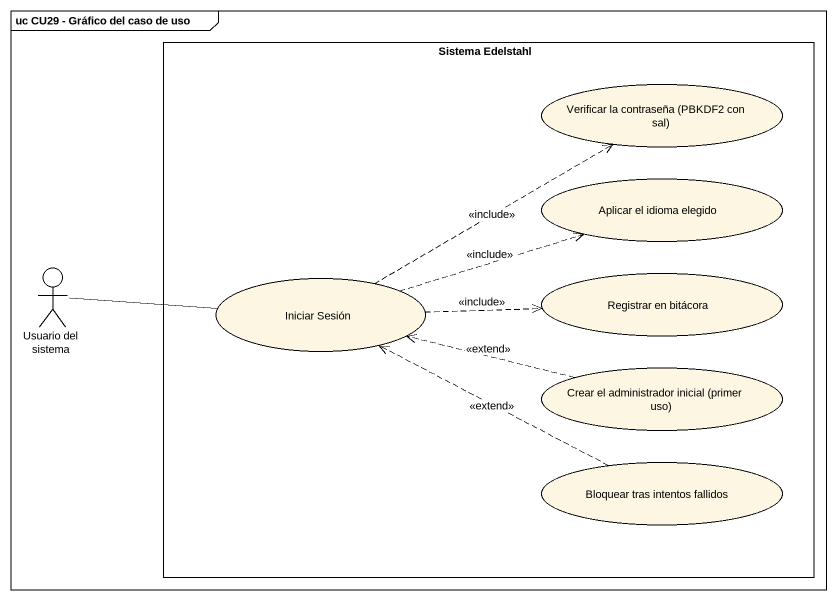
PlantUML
@startuml
mainframe uc CU29 - Gráfico del caso de uso
rectangle "Sistema Edelstahl" as Sistema_Edelstahl {
  usecase "Verificar la contraseña (PBKDF2 con sal)" as Verificar_la_contraseña
  usecase "Aplicar el idioma elegido" as Aplicar_el_idioma_elegido
  usecase "Iniciar Sesión" as Iniciar_Sesión
  usecase "Registrar en bitácora" as Registrar_en_bitácora
  usecase "Crear el administrador inicial (primer uso)" as Crear_el_administrador
  usecase "Bloquear tras intentos fallidos" as Bloquear_tras_intentos
}
actor "Usuario del sistema" as Usuario_del_sistema
Usuario_del_sistema -right- Iniciar_Sesión
Iniciar_Sesión .right.> Verificar_la_contraseña : <<include>>
Iniciar_Sesión .right.> Aplicar_el_idioma_elegido : <<include>>
Iniciar_Sesión .right.> Registrar_en_bitácora : <<include>>
Crear_el_administrador .left.> Iniciar_Sesión : <<extend>>
Bloquear_tras_intentos .left.> Iniciar_Sesión : <<extend>>
@enduml
